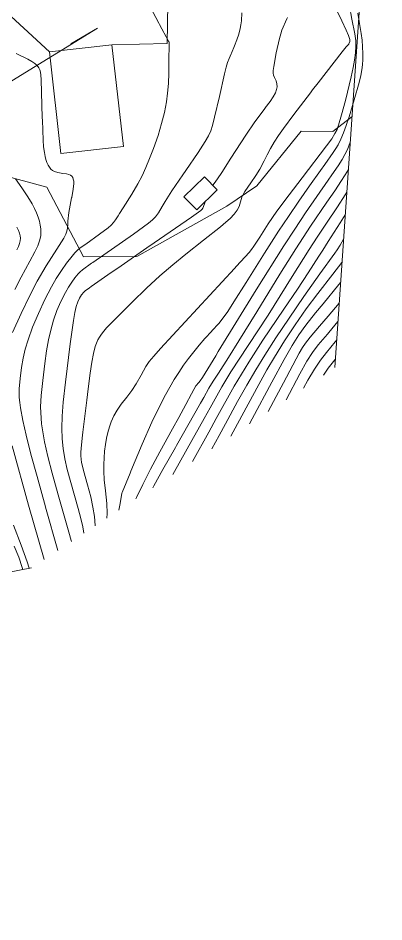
# Model space of a CAD drawing. Header units: metres. Extents: x 1233805 to 1234355, y 654698 to 655114.
# Drawn here: x 1234294.1 to 1234328, y 654701.9 to 654785.7 of the extents above; entities that cross this region are included whole.
import ezdxf

# ---------------------------------------------------------------- set-up
doc = ezdxf.new("R2010")
doc.units = ezdxf.units.M

msp = doc.modelspace()

# ---------------------------------------------------------------- linework, layer by layer
at = {"layer": 'ИИ_ГОРИЗОНТАЛИ_ОСН', "lineweight": 0}
for points, elevation in [([(1234314.809, 654786.219), (1234314.778, 654785.482), (1234314.733, 654785.119), (1234314.669, 654784.762), (1234314.542, 654784.253), (1234314.367, 654783.714), (1234314.146, 654783.15), (1234313.847, 654782.475), (1234313.818, 654782.411), (1234313.629, 654781.98), (1234313.5, 654781.628), (1234313.371, 654781.189), (1234313.215, 654780.567), (1234312.733, 654778.447), (1234312.299, 654776.536), (1234312.109, 654775.779), (1234311.943, 654775.277), (1234311.737, 654774.826), (1234311.427, 654774.291), (1234310.757, 654773.264), (1234309.616, 654771.599), (1234309.34, 654771.198), (1234308.322, 654769.7), (1234307.714, 654768.739), (1234307.438, 654768.251), (1234307.103, 654767.68), (1234306.811, 654767.296), (1234306.535, 654767.021), (1234306.165, 654766.715), (1234304.775, 654765.711), (1234301.01, 654763.07), (1234300.903, 654762.996), (1234300.056, 654762.387), (1234299.856, 654762.215), (1234299.665, 654762.014), (1234299.36, 654761.645), (1234299.058, 654761.231), (1234298.763, 654760.776), (1234298.476, 654760.285), (1234298.059, 654759.464), (1234297.69, 654758.603), (1234297.376, 654757.713), (1234297.116, 654756.799), (1234296.918, 654755.905), (1234296.735, 654754.872), (1234296.566, 654753.695), (1234296.376, 654752.133), (1234296.232, 654750.738), (1234296.185, 654749.687), (1234296.192, 654749.166), (1234296.221, 654748.644), (1234296.272, 654748.11), (1234296.346, 654747.559), (1234296.551, 654746.433), (1234296.855, 654745.091), (1234297.254, 654743.541), (1234297.813, 654741.538), (1234297.818, 654741.52), (1234298.792, 654738.075), (1234299.008, 654737.279), (1234299.028, 654737.195)], 36.5), ([(1234323.61, 654786.447), (1234324.091, 654785.475), (1234324.49, 654784.619), (1234324.696, 654784.114), (1234324.804, 654783.759), (1234324.824, 654783.645), (1234324.813, 654783.566), (1234324.739, 654783.354), (1234324.709, 654783.321), (1234324.477, 654783.063), (1234324.1, 654782.601), (1234321.872, 654779.726), (1234321.372, 654779.076), (1234321.168, 654778.811), (1234319.629, 654776.796), (1234318.677, 654775.498), (1234318.222, 654774.838), (1234317.823, 654774.22), (1234317.472, 654773.633), (1234317.158, 654773.06), (1234316.87, 654772.488), (1234316.474, 654771.716), (1234316.122, 654771.13), (1234315.646, 654770.454), (1234315.091, 654769.657), (1234314.924, 654769.37), (1234314.807, 654769.123), (1234314.679, 654768.694), (1234314.554, 654768.271), (1234314.378, 654767.92), (1234314.104, 654767.546), (1234313.721, 654767.142), (1234313.343, 654766.798), (1234312.849, 654766.382), (1234311.27, 654765.139), (1234309.634, 654763.856), (1234308.415, 654762.857), (1234307.236, 654761.829), (1234305.984, 654760.675), (1234304.667, 654759.404), (1234303.172, 654757.907), (1234302.295, 654756.998), (1234302.027, 654756.692), (1234301.815, 654756.422), (1234301.634, 654756.155), (1234301.485, 654755.887), (1234301.357, 654755.601), (1234301.244, 654755.281), (1234301.074, 654754.634), (1234300.915, 654753.814), (1234300.764, 654752.805), (1234300.583, 654751.352), (1234300.459, 654750.314), (1234300.099, 654747.335), (1234300.064, 654747.061), (1234299.926, 654745.841), (1234299.903, 654745.456), (1234299.906, 654745.126), (1234299.931, 654744.823), (1234299.979, 654744.509), (1234300.156, 654743.797), (1234300.157, 654743.791), (1234300.526, 654742.464), (1234300.817, 654741.347), (1234301.023, 654740.393), (1234301.164, 654739.505), (1234301.236, 654738.695), (1234301.237, 654738.655)], 37.5), ([(1234325.559, 654786.177), (1234325.689, 654785.413), (1234325.87, 654784.311), (1234325.944, 654783.684), (1234325.994, 654783.053), (1234326.018, 654782.445), (1234326.014, 654781.886), (1234325.983, 654781.398), (1234325.922, 654780.928), (1234325.823, 654780.416), (1234325.667, 654779.768), (1234325.228, 654778.164), (1234324.746, 654776.582), (1234324.475, 654775.781), (1234324.219, 654775.094), (1234323.969, 654774.5), (1234323.722, 654773.99), (1234323.52, 654773.63), (1234323.286, 654773.26), (1234322.495, 654772.15), (1234322.086, 654771.588), (1234321.071, 654770.17), (1234320.08, 654768.751), (1234319.124, 654767.345), (1234318.209, 654765.961), (1234316.918, 654763.946), (1234315.207, 654761.21), (1234314.081, 654759.409), (1234313.506, 654758.522), (1234313.081, 654757.925), (1234312.672, 654757.425), (1234312.04, 654756.728), (1234312.022, 654756.709), (1234311.388, 654756.014), (1234310.862, 654755.41), (1234310.36, 654754.798), (1234309.882, 654754.179), (1234309.416, 654753.536), (1234308.97, 654752.877), (1234308.543, 654752.204), (1234308.135, 654751.514), (1234307.744, 654750.806), (1234307.339, 654750.026), (1234306.484, 654748.254), (1234305.582, 654746.22), (1234304.545, 654743.734), (1234304.47, 654743.549), (1234303.72, 654741.755), (1234303.718, 654741.75), (1234303.707, 654741.675), (1234303.706, 654741.659), (1234303.502, 654740.552), (1234303.413, 654740.094)], 38.5), ([(1234319.05, 654785.789), (1234318.991, 654785.661), (1234318.534, 654784.626), (1234318.413, 654784.273), (1234318.298, 654783.843), (1234318.006, 654782.516), (1234317.777, 654781.254), (1234317.731, 654780.877), (1234317.725, 654780.623), (1234317.758, 654780.438), (1234317.844, 654780.231), (1234317.851, 654780.218), (1234317.986, 654779.903), (1234318.058, 654779.631), (1234318.075, 654779.363), (1234318.037, 654779.101), (1234317.925, 654778.793), (1234317.728, 654778.434), (1234317.444, 654778.014), (1234316.986, 654777.402), (1234316.974, 654777.387), (1234316.025, 654776.112), (1234315.177, 654774.879), (1234313.804, 654772.735), (1234312.955, 654771.4), (1234312.568, 654770.827), (1234312.248, 654770.394), (1234312.132, 654770.24), (1234312.128, 654770.233)], 37), ([(1234293.926, 654782.458), (1234294.986, 654781.927), (1234295.353, 654781.711), (1234295.635, 654781.514), (1234295.848, 654781.325), (1234296.003, 654781.134), (1234296.106, 654780.939), (1234296.172, 654780.716), (1234296.21, 654780.449), (1234296.231, 654780.042), (1234296.337, 654776.482), (1234296.342, 654776.272), (1234296.409, 654774.421), (1234296.46, 654773.79), (1234296.529, 654773.259), (1234296.595, 654772.911), (1234296.674, 654772.605), (1234296.766, 654772.336), (1234296.873, 654772.103), (1234296.995, 654771.904), (1234297.132, 654771.739), (1234297.286, 654771.607), (1234297.457, 654771.507), (1234297.768, 654771.405), (1234298.232, 654771.335), (1234298.564, 654771.29), (1234298.784, 654771.237), (1234298.954, 654771.162), (1234299.079, 654771.062), (1234299.156, 654770.947), (1234299.21, 654770.8), (1234299.242, 654770.621), (1234299.251, 654770.408), (1234299.204, 654769.882), (1234299.059, 654769.082), (1234299.055, 654769.06), (1234298.803, 654767.717), (1234298.7, 654766.897), (1234298.69, 654766.619), (1234298.67, 654766.267), (1234298.614, 654765.987), (1234298.502, 654765.682), (1234298.325, 654765.333), (1234297.68, 654764.311), (1234296.685, 654762.751), (1234295.866, 654761.333), (1234295.144, 654759.942), (1234294.365, 654758.325), (1234293.583, 654756.589)], 35.5), ([(1234324.857, 654774.233), (1234324.588, 654773.543), (1234324.367, 654773.073), (1234324.105, 654772.61), (1234323.738, 654772.041), (1234323.163, 654771.206), (1234322.815, 654770.711), (1234320.713, 654767.667), (1234319.712, 654766.164), (1234318.7, 654764.604), (1234316.134, 654760.522), (1234312.631, 654754.805), (1234312.397, 654754.422), (1234311.161, 654752.405), (1234310.959, 654752.092), (1234310.848, 654751.952), (1234310.831, 654751.934), (1234310.567, 654751.622), (1234310.356, 654751.299), (1234310.152, 654750.903), (1234309.641, 654749.904), (1234308.988, 654748.697), (1234308.396, 654747.632), (1234307.225, 654745.514), (1234306.355, 654743.893), (1234305.635, 654742.483), (1234305.067, 654741.288), (1234305.008, 654741.148)], 39), ([(1234324.683, 654771.7), (1234324.59, 654771.539), (1234324.058, 654770.686), (1234323.419, 654769.719), (1234322.693, 654768.657), (1234321.185, 654766.435), (1234319.818, 654764.334), (1234318.348, 654761.992), (1234316.192, 654758.488), (1234314.541, 654755.804), (1234313.569, 654754.255), (1234312.642, 654752.817), (1234312.152, 654752.055), (1234311.766, 654751.412), (1234311.284, 654750.546), (1234310.993, 654750.016), (1234308.776, 654746.108), (1234308.661, 654745.907), (1234307.506, 654743.882), (1234306.669, 654742.373), (1234306.566, 654742.177)], 39.5), ([(1234293.867, 654770.827), (1234294.433, 654769.99), (1234295.002, 654769.159), (1234295.403, 654768.495), (1234295.62, 654768.081), (1234295.804, 654767.676), (1234295.954, 654767.282), (1234296.07, 654766.902), (1234296.151, 654766.536), (1234296.198, 654766.185), (1234296.209, 654765.85), (1234296.186, 654765.53), (1234296.092, 654765.086), (1234295.915, 654764.605), (1234295.647, 654764.046), (1234295.175, 654763.182), (1234294.378, 654761.711), (1234293.797, 654760.561)], 35), ([(1234311.466, 654768.757), (1234311.46, 654768.741), (1234311.203, 654768.119), (1234311.141, 654768.012), (1234311.012, 654767.893), (1234310.166, 654767.286), (1234306.696, 654764.882), (1234306.026, 654764.419), (1234303.332, 654762.551), (1234302.724, 654762.128), (1234300.877, 654760.845), (1234300.706, 654760.726), (1234300.32, 654760.455), (1234300.177, 654760.328), (1234299.968, 654760.068), (1234299.77, 654759.753), (1234299.613, 654759.418), (1234299.478, 654758.998), (1234299.346, 654758.429), (1234299.212, 654757.693), (1234298.908, 654755.54), (1234298.476, 654751.966), (1234298.271, 654750.113), (1234298.167, 654748.828), (1234298.131, 654747.711), (1234298.165, 654746.715), (1234298.261, 654745.824), (1234298.426, 654744.877), (1234298.655, 654743.876), (1234298.986, 654742.663), (1234298.988, 654742.656), (1234299.659, 654740.27), (1234299.912, 654739.318), (1234300.082, 654738.555), (1234300.18, 654737.957)], 37), ([(1234324.395, 654767.499), (1234323.931, 654766.743), (1234322.818, 654765.02), (1234322.302, 654764.228), (1234321.934, 654763.642), (1234320.959, 654762.104), (1234319.959, 654760.584), (1234318.719, 654758.751), (1234316.768, 654755.856), (1234315.454, 654753.833), (1234314.773, 654752.727), (1234314.108, 654751.594), (1234312.45, 654748.6), (1234311.769, 654747.35), (1234310.255, 654744.615)], 40.5), ([(1234293.994, 654766.331), (1234294.128, 654766.045), (1234294.223, 654765.785), (1234294.281, 654765.543), (1234294.304, 654765.313), (1234294.293, 654765.088), (1234294.239, 654764.833), (1234294.139, 654764.556), (1234293.984, 654764.235)], 34.5), ([(1234324.239, 654765.231), (1234323.924, 654764.691), (1234323.652, 654764.237), (1234323.429, 654763.931), (1234322.035, 654762.011), (1234320.566, 654759.923), (1234319.188, 654757.914), (1234317.973, 654756.089), (1234316.936, 654754.473), (1234316.101, 654753.108), (1234315.273, 654751.69), (1234314.425, 654750.175), (1234313.307, 654748.116), (1234312.714, 654747.02), (1234312.044, 654745.798)], 41), ([(1234324.091, 654763.071), (1234323.234, 654761.978), (1234321.843, 654760.205), (1234320.767, 654758.757), (1234319.751, 654757.303), (1234318.775, 654755.814), (1234317.831, 654754.277), (1234317.146, 654753.102), (1234316.391, 654751.757), (1234314.424, 654748.117), (1234313.806, 654746.963)], 41.5), ([(1234323.833, 654759.305), (1234322.796, 654758.086), (1234322.015, 654757.171), (1234321.142, 654756.141), (1234320.709, 654755.599), (1234320.422, 654755.185), (1234320.124, 654754.665), (1234318.671, 654751.919), (1234317.997, 654750.634), (1234317.264, 654749.249)], 42.5), ([(1234323.715, 654757.593), (1234322.868, 654756.588), (1234322.737, 654756.435), (1234321.891, 654755.424), (1234321.365, 654754.719), (1234320.849, 654753.907), (1234320.195, 654752.748), (1234318.924, 654750.345)], 43), ([(1234323.596, 654755.861), (1234323.513, 654755.762), (1234323.459, 654755.699), (1234322.657, 654754.738), (1234322.1, 654754.003), (1234321.549, 654753.175), (1234320.939, 654752.152), (1234320.524, 654751.403)], 43.5), ([(1234293.537, 654746.077), (1234295.069, 654740.581), (1234296.506, 654735.528)], 35.5), ([(1234293.677, 654738.703), (1234294.393, 654736.863), (1234294.947, 654735.296), (1234295.121, 654734.717)], 35), ([(1234293.747, 654736.771), (1234294.151, 654735.73), (1234294.487, 654734.783), (1234294.543, 654734.604)], 34.5)]:
    msp.add_lwpolyline(points, dxfattribs=dict(at, elevation=elevation))
at = {"layer": 'ИИ_ГОРИЗОНТАЛИ_УТОЛЩ', "lineweight": 0}
for points, elevation in [([(1234305.268, 654788.779), (1234307.134, 654785.264), (1234307.194, 654785.15), (1234308.03, 654783.588), (1234308.042, 654783.572), (1234308.083, 654783.496), (1234308.096, 654783.368), (1234308.091, 654783.113), (1234308.07, 654781.986), (1234308.069, 654781.781), (1234308.052, 654780.623), (1234308.01, 654779.669), (1234307.935, 654778.78), (1234307.829, 654777.962), (1234307.643, 654776.987), (1234307.385, 654775.95), (1234307.052, 654774.846), (1234306.634, 654773.641), (1234306.275, 654772.699), (1234305.93, 654771.879), (1234305.573, 654771.119), (1234305.184, 654770.379), (1234304.617, 654769.407), (1234303.824, 654768.141), (1234303.488, 654767.612), (1234303.351, 654767.391), (1234303.111, 654767.012), (1234302.93, 654766.77), (1234302.714, 654766.541), (1234302.426, 654766.288), (1234301.64, 654765.685), (1234300.363, 654764.775), (1234300.219, 654764.674), (1234299.817, 654764.385), (1234299.579, 654764.191), (1234299.365, 654763.979), (1234299.098, 654763.667), (1234298.591, 654763.021), (1234298.106, 654762.334), (1234297.635, 654761.598), (1234297.182, 654760.816), (1234296.571, 654759.639), (1234295.971, 654758.348), (1234295.44, 654757.07), (1234295.02, 654755.906), (1234294.763, 654755.041), (1234294.56, 654754.187), (1234294.409, 654753.334), (1234294.276, 654752.3), (1234294.193, 654751.366), (1234294.187, 654750.963), (1234294.203, 654750.547), (1234294.245, 654750.084), (1234294.312, 654749.578), (1234294.528, 654748.403), (1234294.84, 654747.044), (1234295.282, 654745.31), (1234295.851, 654743.214), (1234296.637, 654740.423), (1234296.648, 654740.385), (1234297.785, 654736.374)], 36), ([(1234324.777, 654786.869), (1234325.015, 654785.625), (1234325.275, 654784.266), (1234325.362, 654783.632), (1234325.386, 654783.089), (1234325.354, 654782.516), (1234325.26, 654781.839), (1234325.127, 654781.137), (1234324.94, 654780.275), (1234324.405, 654778.087), (1234324.054, 654776.763), (1234323.776, 654775.808), (1234323.631, 654775.398), (1234323.442, 654775.026), (1234323.135, 654774.544), (1234322.664, 654773.882), (1234320.392, 654770.911), (1234319.188, 654769.351), (1234318.062, 654767.843), (1234317.242, 654766.642), (1234316.467, 654765.427), (1234315.926, 654764.577), (1234315.714, 654764.27), (1234315.483, 654763.985), (1234314.335, 654762.73), (1234314.122, 654762.5), (1234308.419, 654756.336), (1234307.279, 654755.095), (1234306.66, 654754.396), (1234306.241, 654753.875), (1234305.924, 654753.41), (1234305.483, 654752.62), (1234305.035, 654751.809), (1234304.636, 654751.199), (1234304.166, 654750.59), (1234303.65, 654749.924), (1234303.281, 654749.382), (1234302.973, 654748.839), (1234302.723, 654748.286), (1234302.56, 654747.824), (1234302.416, 654747.316), (1234302.292, 654746.768), (1234302.19, 654746.185), (1234302.112, 654745.574), (1234302.059, 654744.949), (1234302.032, 654744.325), (1234302.033, 654743.719), (1234302.078, 654742.918), (1234302.185, 654741.899), (1234302.303, 654740.711), (1234302.329, 654739.784), (1234302.306, 654739.361)], 38), ([(1234324.539, 654769.593), (1234324.395, 654769.359), (1234323.675, 654768.231), (1234322.659, 654766.706), (1234321.788, 654765.404), (1234321.06, 654764.281), (1234319.489, 654761.767), (1234317.25, 654758.194), (1234315.402, 654755.385), (1234313.803, 654752.944), (1234312.949, 654751.525), (1234311.883, 654749.607), (1234311.335, 654748.609), (1234309.768, 654745.794), (1234308.416, 654743.401)], 40), ([(1234323.963, 654761.212), (1234323.811, 654761.021), (1234322.352, 654759.246), (1234321.652, 654758.399), (1234320.737, 654757.255), (1234320.086, 654756.356), (1234319.471, 654755.387), (1234318.725, 654754.082), (1234317.585, 654751.98), (1234315.782, 654748.581), (1234315.527, 654748.101)], 42), ([(1234323.477, 654754.119), (1234323.415, 654754.045), (1234322.824, 654753.277), (1234322.368, 654752.622)], 44)]:
    msp.add_lwpolyline(points, dxfattribs=dict(at, elevation=elevation))
at = {"layer": 'ИИ_ЛЭП_НН', "lineweight": 0}
for points in [[(1234301.454, 654784.799), (1234260.54, 654759.634), (1234225.508, 654737.946), (1234210.181, 654726.963)], [(1234298.977, 654783.354), (1234301.454, 654784.799)]]:
    msp.add_lwpolyline(points, dxfattribs=at)
at = {"layer": 'ИИ_СТРОЕНИЕ', "lineweight": 0}
for points in [[(1234296.992, 654782.589), (1234298.06, 654773.165), (1234303.842, 654773.82), (1234302.774, 654783.245), (1234296.992, 654782.589)], [(1234309.446, 654769.15), (1234311.352, 654771.023), (1234312.541, 654769.813), (1234310.635, 654767.94), (1234309.446, 654769.15)]]:
    msp.add_lwpolyline(points, dxfattribs=at)
at = {"layer": 'ИИ_УГОДЬЯ', "lineweight": 0}
for points in [[(1234302.774, 654783.245), (1234307.896, 654783.368), (1234308.154, 654798.106)], [(1234292.219, 654786.995), (1234296.992, 654782.589)], [(1234325.021, 654776.616), (1234323.244, 654775.229), (1234320.313, 654775.257), (1234316.192, 654770.181), (1234313.43, 654768.288), (1234305.101, 654763.63), (1234300.146, 654763.584), (1234296.752, 654770.068), (1234288.165, 654772.359)]]:
    msp.add_lwpolyline(points, dxfattribs=at)
at = {"layer": 'Оформление точек', "color": 41, "lineweight": 0}
for points in [[(1234323.422, 654753.319), (1234327.972, 654819.626), (1234312.866, 654855.488), (1234309.369, 654887.84), (1234283.108, 654912.091), (1234263.065, 654936.588)], [(1234024.617, 654701.92), (1234177.241, 654711.682), (1234295.345, 654734.761)]]:
    msp.add_lwpolyline(points, dxfattribs=at)

doc.saveas('drawing.dxf')
